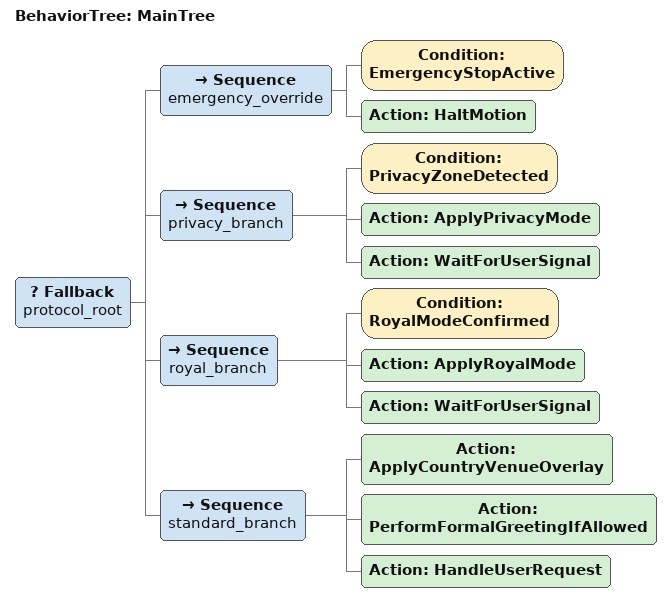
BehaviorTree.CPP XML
<root main_tree_to_execute="MainTree">
  <BehaviorTree ID="MainTree">
    <Fallback name="protocol_root">
      <Sequence name="emergency_override">
        <Condition ID="EmergencyStopActive"/>
        <Action ID="HaltMotion"/>
      </Sequence>

      <Sequence name="privacy_branch">
        <Condition ID="PrivacyZoneDetected"/>
        <Action ID="ApplyPrivacyMode"/>
        <Action ID="WaitForUserSignal"/>
      </Sequence>

      <Sequence name="royal_branch">
        <Condition ID="RoyalModeConfirmed"/>
        <Action ID="ApplyRoyalMode"/>
        <Action ID="WaitForUserSignal"/>
      </Sequence>

      <Sequence name="standard_branch">
        <Action ID="ApplyCountryVenueOverlay"/>
        <Action ID="PerformFormalGreetingIfAllowed"/>
        <Action ID="HandleUserRequest"/>
      </Sequence>
    </Fallback>
  </BehaviorTree>
</root>
